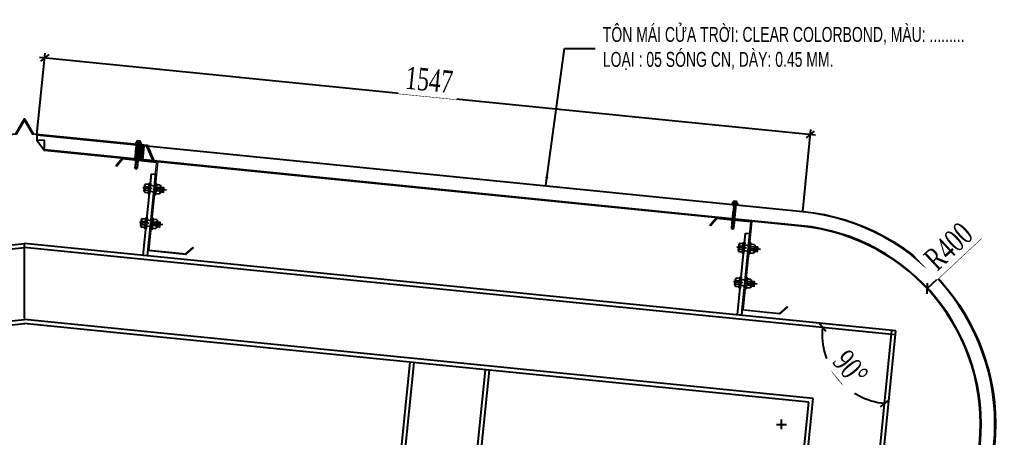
# Model space of a CAD drawing. Header units: inches. Extents: x 315041 to 662841, y -45540 to -35018.
# Drawn here: x 329905.4 to 330101.6, y -36856 to -36772.1 of the extents above; entities that cross this region are included whole.
import ezdxf

# ---------------------------------------------------------------- set-up
doc = ezdxf.new("R2010")
doc.units = ezdxf.units.IN
doc.header["$MEASUREMENT"] = 0
doc.linetypes.add('CENTER2', pattern=[28.575, 19.05, -3.175, 3.175, -3.175])
doc.linetypes.add('ketcau-1', pattern=[2, 1, 1])
for name, color, linetype in [('2', 2, 'Continuous'), ('3', 3, 'Continuous'), ('5', 5, 'Continuous'), ('8', 8, 'Continuous'), ('flashing', 6, 'Continuous'), ('ketcau-8', 8, 'Continuous'), ('ROOFING', 4, 'Continuous'), ('STRUCTURE', 1, 'Continuous')]:
    doc.layers.add(name, color=color, linetype=linetype)
doc.layers.add('XG', color=128, linetype='Continuous', lineweight=13)
doc.styles.add('ST1', font='times.ttf', dxfattribs={"width": 0.7})
doc.styles.add('ST1H', font='vnshxh.shx', dxfattribs={"width": 0.7})
doc.dimstyles.new('10', dxfattribs={"dimtxt": 4.5, "dimasz": 1.5, "dimexe": 1, "dimexo": 0, "dimgap": 1, "dimtad": 1, "dimdec": 0, "dimlfac": 10, "dimzin": 0, "dimdsep": 46, "dimtxsty": 'ST1', "dimblk": 'OBLIQUE', "dimcen": 1, "dimdle": 1, "dimclrd": 8, "dimclre": 8, "dimclrt": 3, "dimadec": 0, "dimazin": 0, "dimtfac": 1, "dimtdec": 0, "dimtix": 1, "dimtofl": 0, "dimtmove": 1, "dimatfit": 3, "dimfxl": 0, "dimtfill": 1, "dimtolj": 1, "dimtzin": 0, "dimlwd": -1, "dimlwe": -1, "dimarcsym": 1})
doc.dimstyles.new('3', dxfattribs={"dimtxt": 3.5, "dimasz": 1.8, "dimexe": 1, "dimexo": 0, "dimgap": 1, "dimtad": 1, "dimdec": 0, "dimlfac": 3, "dimzin": 0, "dimdsep": 46, "dimtxsty": 'ST1H', "dimblk": 'OBLIQUE', "dimcen": 1, "dimdle": 1, "dimclrd": 8, "dimclre": 8, "dimclrt": 3, "dimadec": 0, "dimazin": 0, "dimtfac": 1, "dimtdec": 0, "dimtix": 1, "dimtofl": 0, "dimtmove": 1, "dimatfit": 3, "dimfxl": 0.18, "dimtolj": 1, "dimtzin": 0, "dimlwd": -1, "dimlwe": -1, "dimarcsym": 1})

# ---------------------------------------------------------------- blocks, each defined once
blk = doc.blocks.new('bl1')
at = {"layer": '8', "linetype": 'ketcau-1'}
for p, q in [((68, 400), (-100, 352)), ((100, 361), (-100, 304)), ((100, 313), (-100, 257)), ((-79, 226), (-79, 50)), ((79, 226), (79, 50))]:
    blk.add_line(p, q, dxfattribs=at)
for points in [[(-250, 0), (250, 0), (250, 50), (-250, 50)], [(-100, 250), (100, 250), (100, 400), (-100, 400)]]:
    blk.add_lwpolyline(points, close=True, dxfattribs=at)
blk.add_lwpolyline([(-200, 226, -0.403647), (-79, 226, -0.308355), (79, 226, -0.40582), (200, 226, -2.464147)], format="xyb", dxfattribs=at)
for points in [[(-200, 226), (-200, 50), (200, 50), (200, 226)], [(145, 250), (-143, 250)]]:
    blk.add_lwpolyline(points, dxfattribs=at)
blk = doc.blocks.new('bl2')
at = {"layer": '8', "linetype": 'ketcau-1'}
for p, q in [((-79, 226), (-79, 50)), ((79, 226), (79, 50))]:
    blk.add_line(p, q, dxfattribs=at)
blk.add_lwpolyline([(-250, 0), (250, 0), (250, 50), (-250, 50)], close=True, dxfattribs=at)
blk.add_lwpolyline([(-200, 226, -0.403647), (-79, 226, -0.308355), (79, 226, -0.40582), (200, 226, -2.464147)], format="xyb", dxfattribs=at)
for points in [[(-200, 226), (-200, 50), (200, 50), (200, 226)], [(145, 250), (-143, 250)]]:
    blk.add_lwpolyline(points, dxfattribs=at)
blk = doc.blocks.new('vit 5')
at = {"layer": 'STRUCTURE', "color": 1, "linetype": 'Continuous'}
for p, q in [((-23619.05, 33070.93), (-23617.72, 33071.26)), ((-23619.05, 33070.79), (-23619.05, 33070.93)), ((-23619.05, 33070.93), (-23615.05, 33070.93)), ((-23615.05, 33070.79), (-23619.05, 33070.79)), ((-23615.11, 33070.43), (-23619, 33070.43)), ((-23618.65, 33071.56), (-23615.45, 33071.56)), ((-23618.65, 33071.29), (-23617.85, 33071.29)), ((-23618.12, 33071.56), (-23618.12, 33072.49)), ((-23618.08, 33071.56), (-23618.02, 33072.33)), ((-23617.98, 33072.62), (-23616.12, 33072.62)), ((-23617.97, 33070.13), (-23616.19, 33070.4)), ((-23617.97, 33069.63), (-23616.19, 33069.91)), ((-23617.97, 33069.14), (-23616.19, 33069.41)), ((-23617.85, 33071.29), (-23616.25, 33071.29)), ((-23617.72, 33071.26), (-23617.72, 33071.29)), ((-23617.72, 33071.26), (-23616.38, 33071.26)), ((-23617.71, 33070.33), (-23617.71, 33070.43)), ((-23617.71, 33070.02), (-23617.71, 33069.84)), ((-23617.71, 33069.53), (-23617.71, 33069.35)), ((-23617.14, 33072.33), (-23617.08, 33071.56)), ((-23617.01, 33071.56), (-23616.95, 33072.33)), ((-23616.4, 33070.2), (-23616.4, 33070.02)), ((-23616.4, 33069.71), (-23616.4, 33069.53)), ((-23616.39, 33071.26), (-23616.39, 33071.29)), ((-23616.38, 33071.26), (-23615.05, 33070.93)), ((-23616.25, 33071.29), (-23615.45, 33071.29)), ((-23616.08, 33072.33), (-23616.02, 33071.56)), ((-23615.98, 33071.56), (-23615.98, 33072.49)), ((-23615.05, 33070.93), (-23615.05, 33070.79)), ((-23617.97, 33068.65), (-23616.19, 33068.92)), ((-23617.97, 33064.89), (-23616.19, 33065.17)), ((-23617.97, 33064.4), (-23616.19, 33064.68)), ((-23617.97, 33063.91), (-23616.19, 33064.19)), ((-23617.97, 33063.42), (-23616.19, 33063.7)), ((-23617.97, 33062.93), (-23616.19, 33063.2)), ((-23617.71, 33069.04), (-23617.71, 33068.85)), ((-23617.71, 33068.54), (-23617.71, 33065.28)), ((-23617.71, 33065.29), (-23617.71, 33065.1)), ((-23617.71, 33064.79), (-23617.71, 33064.61)), ((-23617.71, 33064.3), (-23617.71, 33064.12)), ((-23617.71, 33063.81), (-23617.71, 33063.63)), ((-23617.71, 33063.32), (-23617.71, 33063.13)), ((-23617.57, 33067.55), (-23617.57, 33066.56)), ((-23617.13, 33067.55), (-23617.13, 33066.56)), ((-23616.77, 33067.55), (-23616.77, 33066.56)), ((-23616.4, 33069.22), (-23616.4, 33069.04)), ((-23616.4, 33068.73), (-23616.4, 33065.47)), ((-23616.4, 33065.47), (-23616.4, 33065.29)), ((-23616.4, 33064.98), (-23616.4, 33064.79)), ((-23616.4, 33064.49), (-23616.4, 33064.3)), ((-23616.4, 33063.99), (-23616.4, 33063.81)), ((-23616.4, 33063.5), (-23616.4, 33063.32)), ((-23616.4, 33063.01), (-23616.4, 33062.83)), ((-23617.97, 33062.44), (-23616.19, 33062.71)), ((-23617.97, 33061.94), (-23616.19, 33062.22)), ((-23617.97, 33061.45), (-23616.19, 33061.73)), ((-23617.97, 33060.96), (-23616.19, 33061.24)), ((-23617.97, 33060.47), (-23616.19, 33060.75)), ((-23617.97, 33059.98), (-23616.19, 33060.25)), ((-23617.97, 33059.49), (-23616.19, 33059.76)), ((-23617.97, 33058.99), (-23616.19, 33059.27)), ((-23617.97, 33058.5), (-23616.19, 33058.78)), ((-23617.97, 33058.01), (-23616.19, 33058.29)), ((-23617.97, 33057.52), (-23616.19, 33057.8)), ((-23617.97, 33057.12), (-23616.67, 33057.33)), ((-23617.71, 33062.83), (-23617.71, 33062.64)), ((-23617.71, 33062.33), (-23617.71, 33062.15)), ((-23617.71, 33061.84), (-23617.71, 33061.66)), ((-23617.71, 33061.35), (-23617.71, 33061.17)), ((-23617.71, 33060.86), (-23617.71, 33060.68)), ((-23617.71, 33060.37), (-23617.71, 33060.18)), ((-23617.71, 33059.88), (-23617.71, 33059.69)), ((-23617.71, 33059.38), (-23617.71, 33059.2)), ((-23617.71, 33058.89), (-23617.71, 33058.71)), ((-23617.71, 33058.4), (-23617.71, 33058.22)), ((-23617.71, 33057.91), (-23617.71, 33057.73)), ((-23617.7, 33057.04), (-23616.76, 33057.17)), ((-23616.6, 33054.72), (-23616.42, 33057.47)), ((-23616.42, 33057.37), (-23616.19, 33057.4)), ((-23616.4, 33062.52), (-23616.4, 33062.34)), ((-23616.4, 33062.03), (-23616.4, 33061.84)), ((-23616.4, 33061.54), (-23616.4, 33061.35)), ((-23616.4, 33061.04), (-23616.4, 33060.86)), ((-23616.4, 33060.55), (-23616.4, 33060.37)), ((-23616.4, 33060.06), (-23616.4, 33059.88)), ((-23616.4, 33059.57), (-23616.4, 33059.38)), ((-23616.4, 33059.08), (-23616.4, 33058.89)), ((-23616.4, 33058.58), (-23616.4, 33058.4)), ((-23616.4, 33058.09), (-23616.4, 33057.91)), ((-23617.7, 33054.38), (-23617.57, 33054.57))]:
    blk.add_line(p, q, dxfattribs=at)
for points in [[(-23617.97, 33070.13), (-23617.71, 33070.33), (-23617.05, 33070.43)], [(-23616.23, 33070.43), (-23616.19, 33070.4), (-23616.4, 33070.21), (-23617.71, 33070.02), (-23617.97, 33070.13)], [(-23617.97, 33069.63), (-23617.71, 33069.84), (-23616.4, 33070.02), (-23616.19, 33069.91), (-23616.4, 33069.71), (-23617.71, 33069.52), (-23617.97, 33069.63)], [(-23617.97, 33069.14), (-23617.71, 33069.35), (-23616.4, 33069.53), (-23616.19, 33069.41), (-23616.4, 33069.22), (-23617.71, 33069.03), (-23617.97, 33069.14)], [(-23617.97, 33068.65), (-23617.71, 33068.85), (-23616.4, 33069.04), (-23616.19, 33068.92), (-23616.4, 33068.73), (-23617.71, 33068.54), (-23617.97, 33068.65)], [(-23617.97, 33064.89), (-23617.71, 33065.1), (-23616.4, 33065.29), (-23616.19, 33065.17), (-23616.4, 33064.98), (-23617.71, 33064.79), (-23617.97, 33064.89)], [(-23617.97, 33064.4), (-23617.71, 33064.61), (-23616.4, 33064.79), (-23616.19, 33064.68), (-23616.4, 33064.49), (-23617.71, 33064.3), (-23617.97, 33064.4)], [(-23617.97, 33063.91), (-23617.71, 33064.12), (-23616.4, 33064.3), (-23616.19, 33064.19), (-23616.4, 33063.99), (-23617.71, 33063.8), (-23617.97, 33063.91)], [(-23617.97, 33063.42), (-23617.71, 33063.63), (-23616.4, 33063.81), (-23616.19, 33063.7), (-23616.4, 33063.5), (-23617.71, 33063.31), (-23617.97, 33063.42)], [(-23617.97, 33062.93), (-23617.71, 33063.13), (-23616.4, 33063.32), (-23616.19, 33063.2), (-23616.4, 33063.01), (-23617.71, 33062.82), (-23617.97, 33062.93)], [(-23617.41, 33066.56), (-23617.41, 33067.55)], [(-23616.97, 33066.56), (-23616.97, 33067.55)], [(-23616.6, 33066.56), (-23616.6, 33067.55)], [(-23617.97, 33062.44), (-23617.71, 33062.64), (-23616.4, 33062.83), (-23616.19, 33062.71), (-23616.4, 33062.52), (-23617.71, 33062.33), (-23617.97, 33062.44)], [(-23617.97, 33061.94), (-23617.71, 33062.15), (-23616.4, 33062.34), (-23616.19, 33062.22), (-23616.4, 33062.03), (-23617.71, 33061.84), (-23617.97, 33061.94)], [(-23617.97, 33061.45), (-23617.71, 33061.66), (-23616.4, 33061.84), (-23616.19, 33061.73), (-23616.4, 33061.54), (-23617.71, 33061.35), (-23617.97, 33061.45)], [(-23617.97, 33060.96), (-23617.71, 33061.17), (-23616.4, 33061.35), (-23616.19, 33061.24), (-23616.4, 33061.04), (-23617.71, 33060.85), (-23617.97, 33060.96)], [(-23617.97, 33060.47), (-23617.71, 33060.68), (-23616.4, 33060.86), (-23616.19, 33060.75), (-23616.4, 33060.55), (-23617.71, 33060.36), (-23617.97, 33060.47)], [(-23617.97, 33059.98), (-23617.71, 33060.18), (-23616.4, 33060.37), (-23616.19, 33060.25), (-23616.4, 33060.06), (-23617.71, 33059.87), (-23617.97, 33059.98)], [(-23617.97, 33059.49), (-23617.71, 33059.69), (-23616.4, 33059.88), (-23616.19, 33059.76), (-23616.4, 33059.57), (-23617.71, 33059.38), (-23617.97, 33059.49)], [(-23617.97, 33058.99), (-23617.71, 33059.2), (-23616.4, 33059.38), (-23616.19, 33059.27), (-23616.4, 33059.08), (-23617.71, 33058.89), (-23617.97, 33058.99)], [(-23617.97, 33058.5), (-23617.71, 33058.71), (-23616.4, 33058.89), (-23616.19, 33058.78), (-23616.4, 33058.58), (-23617.71, 33058.4), (-23617.97, 33058.5)], [(-23617.97, 33058.01), (-23617.71, 33058.22), (-23616.4, 33058.4), (-23616.19, 33058.29), (-23616.4, 33058.09), (-23617.71, 33057.9), (-23617.97, 33058.01)], [(-23617.97, 33057.52), (-23617.71, 33057.73), (-23616.4, 33057.91), (-23616.19, 33057.8), (-23616.4, 33057.6), (-23617.71, 33057.41), (-23617.97, 33057.52)], [(-23617.97, 33057.12), (-23617.71, 33057.33), (-23616.64, 33057.48)], [(-23617.7, 33057.02), (-23617.71, 33057.02), (-23617.97, 33057.12)], [(-23617.7, 33057.04), (-23617.7, 33054.38), (-23617.09, 33053.78)], [(-23617.33, 33054.55), (-23617.01, 33053.76), (-23616.4, 33054.35), (-23616.4, 33057.6)], [(-23616.44, 33057.51), (-23616.4, 33057.52), (-23616.19, 33057.4), (-23616.4, 33057.21)], [(-23616.4, 33057.91), (-23616.4, 33057.99)], [(-23617.03, 33053.81), (-23616.71, 33054.39)]]:
    blk.add_lwpolyline(points, dxfattribs=at)
for centre, major_axis, ratio, start_param, end_param in [((-23620.16, 33070.44), (-0.822, 0.822), 1, 3.915086, 4.236522), ((-23618.63, 33071.42), (0.0956, 0.0956), 1, 0.954633, 3.757756), ((-23617.98, 33072.49), (-0.0943, 0.0943), 1, -0.785398, 0.785398), ((-23617.58, 33071.76), (0.508, 0.508), 1, 0.131933, 1.438864), ((-23616.51, 33071.76), (0.508, 0.508), 1, 0.131933, 1.438864), ((-23616.12, 33072.49), (-0.0943, 0.0943), 1, 3.926991, 5.497787), ((-23615.5, 33071.42), (-0.1, 0.1), 1, 2.701137, 5.152845), ((-23613.95, 33070.44), (-1.15, 0.17), 0.90746, -0.177273, 0.177273), ((-23617.49, 33067.55), (0.0589, 0.0589), 1, 5.497786, 8.639379), ((-23617.49, 33066.56), (0.0589, 0.0589), 1, 2.356194, 5.497786), ((-23617.05, 33067.55), (0.0589, 0.0589), 1, 5.497786, 8.639379), ((-23617.05, 33066.56), (0.0589, 0.0589), 1, 2.356194, 5.497786), ((-23616.68, 33067.55), (0.0589, 0.0589), 1, 5.497786, 8.639379), ((-23616.68, 33066.56), (0.0589, 0.0589), 1, 2.356194, 5.497786), ((-23617.16, 33057.5), (0.363, 0.363), 1, 4.808661, 5.407478), ((-23616.53, 33057.44), (0.0836, 0.0836), 1, 5.766736, 8.502032), ((-23617.44, 33054.48), (-0.076, 0.152), 0.752568, -1.468408, 0.606812), ((-23617.04, 33053.85), (0.0625, 0.0625), 1, 3.247504, 4.281237), ((-23617.18, 33054.75), (0.416, 0.416), 1, 4.859665, 5.449971)]:
    blk.add_ellipse(centre, major_axis=major_axis, ratio=ratio, start_param=start_param, end_param=end_param, dxfattribs=at)
blk = doc.blocks.new('_Oblique')
at = {"color": 0, "linetype": 'ByBlock', "lineweight": -2}
blk.add_line((-0.5, -0.5), (0.5, 0.5), dxfattribs=at)
blk = doc.blocks.new('*D453')
at = {"color": 8, "linetype": 'Continuous', "transparency": 16777216}
blk.add_arc((329732.19, -36835.29), 13.95, 275.7106, 5.7106, dxfattribs=at)
at = {"layer": 'Defpoints', "color": 0, "transparency": 16777216}
for p in [(329906.52, -36817.85), (329732.11, -36834.49), (329731.4, -36835.37), (329740.07, -36914.09)]:
    blk.add_point(p, dxfattribs=at)
at = {"color": 8, "transparency": 16777216, "xscale": 1.5, "yscale": 1.5, "zscale": 1.5}
for p, rotation in [((329746.07, -36833.9), 95.71059313750655), ((329733.58, -36849.17), 185.7105931375782)]:
    blk.add_blockref('_Oblique', p, dxfattribs=dict(at, rotation=rotation))
at = {"color": 3, "transparency": 16777216, "insert": (329740.44, -36842.03), "char_height": 4.5, "attachment_point": 5, "rotation": 50.7106, "style": 'ST1', "bg_fill": 3, "box_fill_scale": 1.25, "bg_fill_color": 256, "bg_fill_true_color": 13158600, "bg_fill_transparency": 16682176}
blk.add_mtext('\\A1;90°', dxfattribs=at)
at = {"layer": 'Defpoints', "color": 0, "transparency": 16777216}
blk.add_point((329740.33, -36846.61), dxfattribs=at)
blk = doc.blocks.new('*D455')
at = {"color": 8, "linetype": 'Continuous', "transparency": 16777216}
for p, q in [((329908.94, -36795.2), (329910.58, -36778.79)), ((330065.4, -36795.28), (329909.49, -36779.68)), ((330062.86, -36810.59), (330064.5, -36794.18))]:
    blk.add_line(p, q, dxfattribs=at)
at = {"layer": 'Defpoints', "color": 0, "transparency": 16777216}
for p in [(329910.48, -36779.78), (329908.94, -36795.2), (330062.86, -36810.59)]:
    blk.add_point(p, dxfattribs=at)
at = {"color": 8, "transparency": 16777216, "xscale": 1.5, "yscale": 1.5, "zscale": 1.5}
for p, rotation in [((329910.48, -36779.78), 174.289398541232), ((330064.4, -36795.18), 354.289398541232)]:
    blk.add_blockref('_Oblique', p, dxfattribs=dict(at, rotation=rotation))
at = {"color": 3, "transparency": 16777216, "insert": (329987.77, -36784.2), "char_height": 4.5, "attachment_point": 5, "rotation": 354.2894, "style": 'ST1', "bg_fill": 3, "box_fill_scale": 1.25, "bg_fill_color": 256, "bg_fill_true_color": 13158600, "bg_fill_transparency": 4522052}
blk.add_mtext('\\A1;1547', dxfattribs=at)
blk = doc.blocks.new('*D456')
at = {"color": 8, "linetype": 'Continuous', "transparency": 16777216}
blk.add_line((330098.7, -36815.99), (330087.85, -36826.11), dxfattribs=at)
at = {"color": 8, "transparency": 16777216}
for p, q in [((330058.58, -36854.38), (330058.58, -36852.38)), ((330057.58, -36853.38), (330059.58, -36853.38))]:
    blk.add_line(p, q, dxfattribs=at)
at = {"layer": 'Defpoints', "color": 0, "transparency": 16777216}
for p in [(330087.85, -36826.11), (330058.58, -36853.38)]:
    blk.add_point(p, dxfattribs=at)
at = {"color": 3, "transparency": 16777216, "insert": (330092.13, -36817.62), "char_height": 4.5, "attachment_point": 5, "rotation": 42.9842, "style": 'ST1', "bg_fill": 3, "box_fill_scale": 1.25, "bg_fill_color": 256, "bg_fill_true_color": 13158600, "bg_fill_transparency": 4522052}
blk.add_mtext('\\A1;R400', dxfattribs=at)
at = {"color": 8, "transparency": 16777216, "xscale": 1.5, "yscale": 1.5, "zscale": 1.5, "rotation": 222.9841689595102}
blk.add_blockref('_Oblique', (330087.85, -36826.11), dxfattribs=at)
blk = doc.blocks.new('*D457')
at = {"color": 8, "linetype": 'Continuous', "transparency": 16777216}
blk.add_arc((330080.69, -36835.29), 13.95, 174.2894, 264.2894, dxfattribs=at)
at = {"layer": 'Defpoints', "color": 0, "transparency": 16777216}
for p in [(329906.36, -36817.85), (330080.77, -36834.49), (330081.49, -36835.37), (330072.81, -36914.09)]:
    blk.add_point(p, dxfattribs=at)
at = {"color": 8, "transparency": 16777216, "xscale": 1.5, "yscale": 1.5, "zscale": 1.5}
for p, rotation in [((330066.81, -36833.9), 84.28940686250019), ((330079.31, -36849.17), 354.2894068624368)]:
    blk.add_blockref('_Oblique', p, dxfattribs=dict(at, rotation=rotation))
at = {"color": 3, "transparency": 16777216, "insert": (330072.45, -36842.03), "char_height": 4.5, "attachment_point": 5, "rotation": 309.2894, "style": 'ST1', "bg_fill": 3, "box_fill_scale": 1.25, "bg_fill_color": 256, "bg_fill_true_color": 13158600, "bg_fill_transparency": 13415760}
blk.add_mtext('\\A1;90°', dxfattribs=at)
at = {"layer": 'Defpoints', "color": 0, "transparency": 16777216}
blk.add_point((330067.98, -36841.02), dxfattribs=at)

msp = doc.modelspace()

# ---------------------------------------------------------------- hatches: boundary and pattern name
h = msp.add_hatch()
h.set_pattern_fill('HONEY', color=8, scale=1.5, angle=-0.878775, style=0)
h.set_pattern_definition([(180.87877464, (427236.14032, -24124.61283), (-0.28370732385, 0.15804715804), [0.1875, -0.375]), (60.87877464, (427236.14032, -24124.61283), (0.27872651578, 0.16667417068), [0.1875, -0.375]), (120.87877464, (427236.14032, -24124.61283), (-0.00498080807, 0.3247213287), [-0.375, 0.1875])])
h.paths.add_polyline_path([(329930.3983, -36797.4376), (329928.9095, -36797.2958), (329928.6426, -36800.0831), (329930.1314, -36800.2249)])

# ---------------------------------------------------------------- linework, layer by layer
at = {"color": 8}
msp.add_line((329930.3983, -36797.4376), (329930.1314, -36800.2249), dxfattribs=at)
msp.add_lwpolyline([(329930.3983, -36797.4376), (329928.9095, -36797.2958), (329928.6426, -36800.0831), (329930.1314, -36800.2249)], close=True, dxfattribs=at)
at = {"color": 132, "true_color": 0x26d9d9, "const_width": 0.3}
msp.add_lwpolyline([(329930.3983, -36797.4376), (329930.1314, -36800.2249)], dxfattribs=at)
at = {"layer": '2'}
for p, q in [((329731.3158, -36834.571), (329906.4423, -36817.0583)), ((329906.4423, -36832.1331), (329906.4423, -36817.0583)), ((330081.5689, -36834.571), (329906.4423, -36817.0583)), ((329906.4423, -36832.1331), (329906.4423, -36817.0583)), ((329731.3954, -36835.367), (329906.5219, -36817.8544)), ((330081.4893, -36835.367), (329906.3627, -36817.8544)), ((329747.9528, -36848.1831), (329906.4622, -36832.3321)), ((329748.8284, -36848.8995), (329906.5418, -36833.1282)), ((330064.0562, -36848.8995), (329906.3428, -36833.1282)), ((330064.9319, -36848.1831), (329906.4224, -36832.3321)), ((330072.8125, -36914.0943), (330080.7728, -36834.4914)), ((330073.6086, -36914.174), (330081.5689, -36834.571)), ((329970.7416, -36973.0304), (329983.9557, -36840.8895)), ((329971.5377, -36973.11), (329984.7518, -36840.9691)), ((329985.8662, -36974.5429), (329999.0803, -36842.4019)), ((329986.6622, -36974.6225), (329999.8763, -36842.4815)), ((330057.688, -36912.5819), (330064.0562, -36848.8995)), ((330058.484, -36912.6615), (330064.9319, -36848.1831))]:
    msp.add_line(p, q, dxfattribs=at)
at = {"layer": '3'}
for points in [[(329908.9423, -36795.1986), (330062.8621, -36810.5906, -0.41421277), (330101.37, -36857.6557), (330094.5044, -36926.3134), (330091.5193, -36926.0149), (330098.3849, -36857.3572, 0.41421277), (330062.5636, -36813.5757), (329910.4465, -36798.364)], [(330094.4049, -36926.3035), (330101.2705, -36857.6458, 0.41421277), (330062.8521, -36810.6901), (329908.9423, -36795.2991)], [(330091.6188, -36926.0248), (330098.4844, -36857.3672, 0.41421277), (330062.5735, -36813.4762), (329910.3675, -36798.2556)]]:
    msp.add_lwpolyline(points, format="xyb", dxfattribs=at)
at = {"layer": '5', "linetype": 'CENTER2', "ltscale": 0.1}
for p, q in [((329934.9622, -36806.343), (329930.0479, -36805.8516)), ((329934.2635, -36813.308), (329929.3515, -36812.8168)), ((330054.3667, -36818.2834), (330049.4524, -36817.792)), ((330053.668, -36825.2484), (330048.756, -36824.7573))]:
    msp.add_line(p, q, dxfattribs=at)
at = {"layer": '8', "ltscale": 15}
for p, q in [((329930.3232, -36819.4464), (329931.965, -36803.0283)), ((329932.761, -36803.1079), (329931.1192, -36819.526)), ((329931.965, -36803.0283), (329932.761, -36803.1079)), ((330049.7277, -36831.3869), (330051.3695, -36814.9687)), ((330052.1655, -36815.0483), (330050.5237, -36831.4665)), ((330051.3695, -36814.9687), (330052.1655, -36815.0483)), ((329931.1192, -36819.526), (329930.3232, -36819.4464)), ((330050.5237, -36831.4665), (330049.7277, -36831.3869))]:
    msp.add_line(p, q, dxfattribs=at)
at = {"layer": '8'}
for p, q in [((329932.7212, -36805.5159), (329931.7261, -36805.4164)), ((329932.6019, -36806.7099), (329931.6067, -36806.6104)), ((329931.9031, -36813.675), (329930.9103, -36813.5757)), ((329932.0225, -36812.4809), (329931.0297, -36812.3816)), ((330052.1257, -36817.4563), (330051.1306, -36817.3568)), ((330052.0063, -36818.6504), (330051.0112, -36818.5509)), ((330051.427, -36824.4214), (330050.4341, -36824.3221)), ((330051.3076, -36825.6154), (330050.3147, -36825.5161))]:
    msp.add_line(p, q, dxfattribs=at)
at = {"layer": 'flashing'}
msp.add_lwpolyline([(329906.4423, -36792.2119), (329904.7579, -36795.0971), (329881.8908, -36797.3838), (329880.6765, -36800.5838), (329880.5846, -36800.5493), (329881.8154, -36797.2908), (329904.6917, -36795.0117), (329906.4423, -36792.006), (329908.193, -36795.0117), (329931.0692, -36797.2908), (329932.4798, -36800.5673), (329932.3883, -36800.6024), (329930.9938, -36797.3838), (329908.1268, -36795.0971)], close=True, dxfattribs=at)
at = {"layer": 'ROOFING', "color": 3}
msp.add_lwpolyline([(329908.9423, -36795.1986), (329908.9423, -36796.3007), (329910.4465, -36798.364), (329910.4465, -36796.3443), (329908.9423, -36796.3007)], dxfattribs=at)
at = {"layer": 'XG'}
for points in [[(329933.2088, -36800.6402), (329931.4376, -36818.3519), (329938.8009, -36819.0882), (329940.2898, -36817.7529), (329940.4234, -36817.9018), (329938.8688, -36819.296), (329931.2187, -36818.531), (329932.9899, -36800.8193), (329926.1306, -36800.1334), (329924.9218, -36801.5909), (329924.7679, -36801.4633), (329926.0446, -36799.9238)], [(330052.6133, -36812.5807), (330050.8421, -36830.2923), (330058.2054, -36831.0287), (330059.6943, -36829.6933), (330059.8278, -36829.8422), (330058.2732, -36831.2364), (330050.6232, -36830.4714), (330052.3944, -36812.7598), (330045.535, -36812.0738), (330044.3263, -36813.5314), (330044.1724, -36813.4037), (330045.449, -36811.8642)]]:
    msp.add_lwpolyline(points, close=True, dxfattribs=at)

# ---------------------------------------------------------------- block references
at = {"color": 8, "xscale": -0.3000000000018508, "yscale": 0.2999999999992724, "zscale": 0.3, "rotation": 354.5601277735179}
for p in [(321935.6092, -46001.8881), (321935.6092, -46001.8881), (322055.4768, -46013.9947)]:
    msp.add_blockref('vit 5', p, dxfattribs=at)
at = {"layer": 'ketcau-8', "linetype": 'ketcau-1', "xscale": -0.00435135138358809, "yscale": 0.004351351457444252, "zscale": 0.004351351417813085, "rotation": 84.28999915508362}
for p in [(329931.6664, -36806.0134), (329930.97, -36812.9787), (330051.0709, -36817.9539), (330050.3744, -36824.9191)]:
    msp.add_blockref('bl2', p, dxfattribs=at)
at = {"layer": 'ketcau-8', "linetype": 'ketcau-1', "extrusion": (0, 0, -1), "xscale": -0.00435135138358809, "yscale": 0.004351351457444252, "zscale": -0.004351351417813085, "rotation": 95.71000084491637}
for p in [(-329932.6616, -36806.1129), (-329931.9628, -36813.078), (-330052.066, -36818.0534), (-330051.3673, -36825.0184)]:
    msp.add_blockref('bl1', p, dxfattribs=at)

# ---------------------------------------------------------------- next in the draw order: dimensions: what is measured, and where the dimension line sits
at = {"color": 8}
dim = msp.add_aligned_dim(p1=(330062.8621, -36810.5906), p2=(329908.9423, -36795.1986), distance=-15.491, dimstyle='10', dxfattribs=at)
dim.commit()
dim.dimension.update_dxf_attribs({"geometry": '*D455', "text_midpoint": (329987.7715, -36784.2014)})
dim = msp.add_angular_dim_2l(base=(329740.3328, -36846.6129), line1=((329740.0721, -36914.0943), (329732.1118, -36834.4914)), line2=((329731.3954, -36835.367), (329906.5219, -36817.8544)), dimstyle='10', dxfattribs=at)
dim.commit()
dim.dimension.update_dxf_attribs({"geometry": '*D453', "text_midpoint": (329740.4361, -36842.033)})

# ---------------------------------------------------------------- next in the draw order: dimensions: what is measured, and where the dimension line sits
dim = msp.add_radius_dim(center=(330058.5834, -36853.3772), mpoint=(330087.8451, -36826.1053), dimstyle='10', dxfattribs=at)
dim.commit()
dim.dimension.update_dxf_attribs({"geometry": '*D456', "text_midpoint": (330092.1258, -36817.6198)})

# ---------------------------------------------------------------- next in the draw order: leaders
at = {"color": 9}
msp.add_leader([(330011.1909, -36805.4234), (330014.9461, -36777.888), (330022.676, -36777.888)], dimstyle='3', override={"dimgap": 1, "dimtad": 0}, dxfattribs=at)

# ---------------------------------------------------------------- next in the draw order: texts
at = {"layer": '3', "insert": (330022.676, -36777.888), "char_height": 3, "attachment_point": 4, "style": 'ST1H', "bg_fill": 2}
msp.add_mtext('\\A1;t«n m¸i cöa trêi: CLEAR COLORBOND, mµu: .........\\PLo¹i : 05 sãng cn, dµy: 0.45 mm.', dxfattribs=at)

# ---------------------------------------------------------------- next in the draw order: dimensions: what is measured, and where the dimension line sits
at = {"color": 8}
dim = msp.add_angular_dim_2l(base=(330067.9799, -36841.0249), line1=((330072.8125, -36914.0943), (330080.7728, -36834.4914)), line2=((330081.4893, -36835.367), (329906.3627, -36817.8544)), dimstyle='10', dxfattribs=at)
dim.commit()
dim.dimension.update_dxf_attribs({"geometry": '*D457', "text_midpoint": (330072.4486, -36842.033)})

doc.saveas('drawing.dxf')
